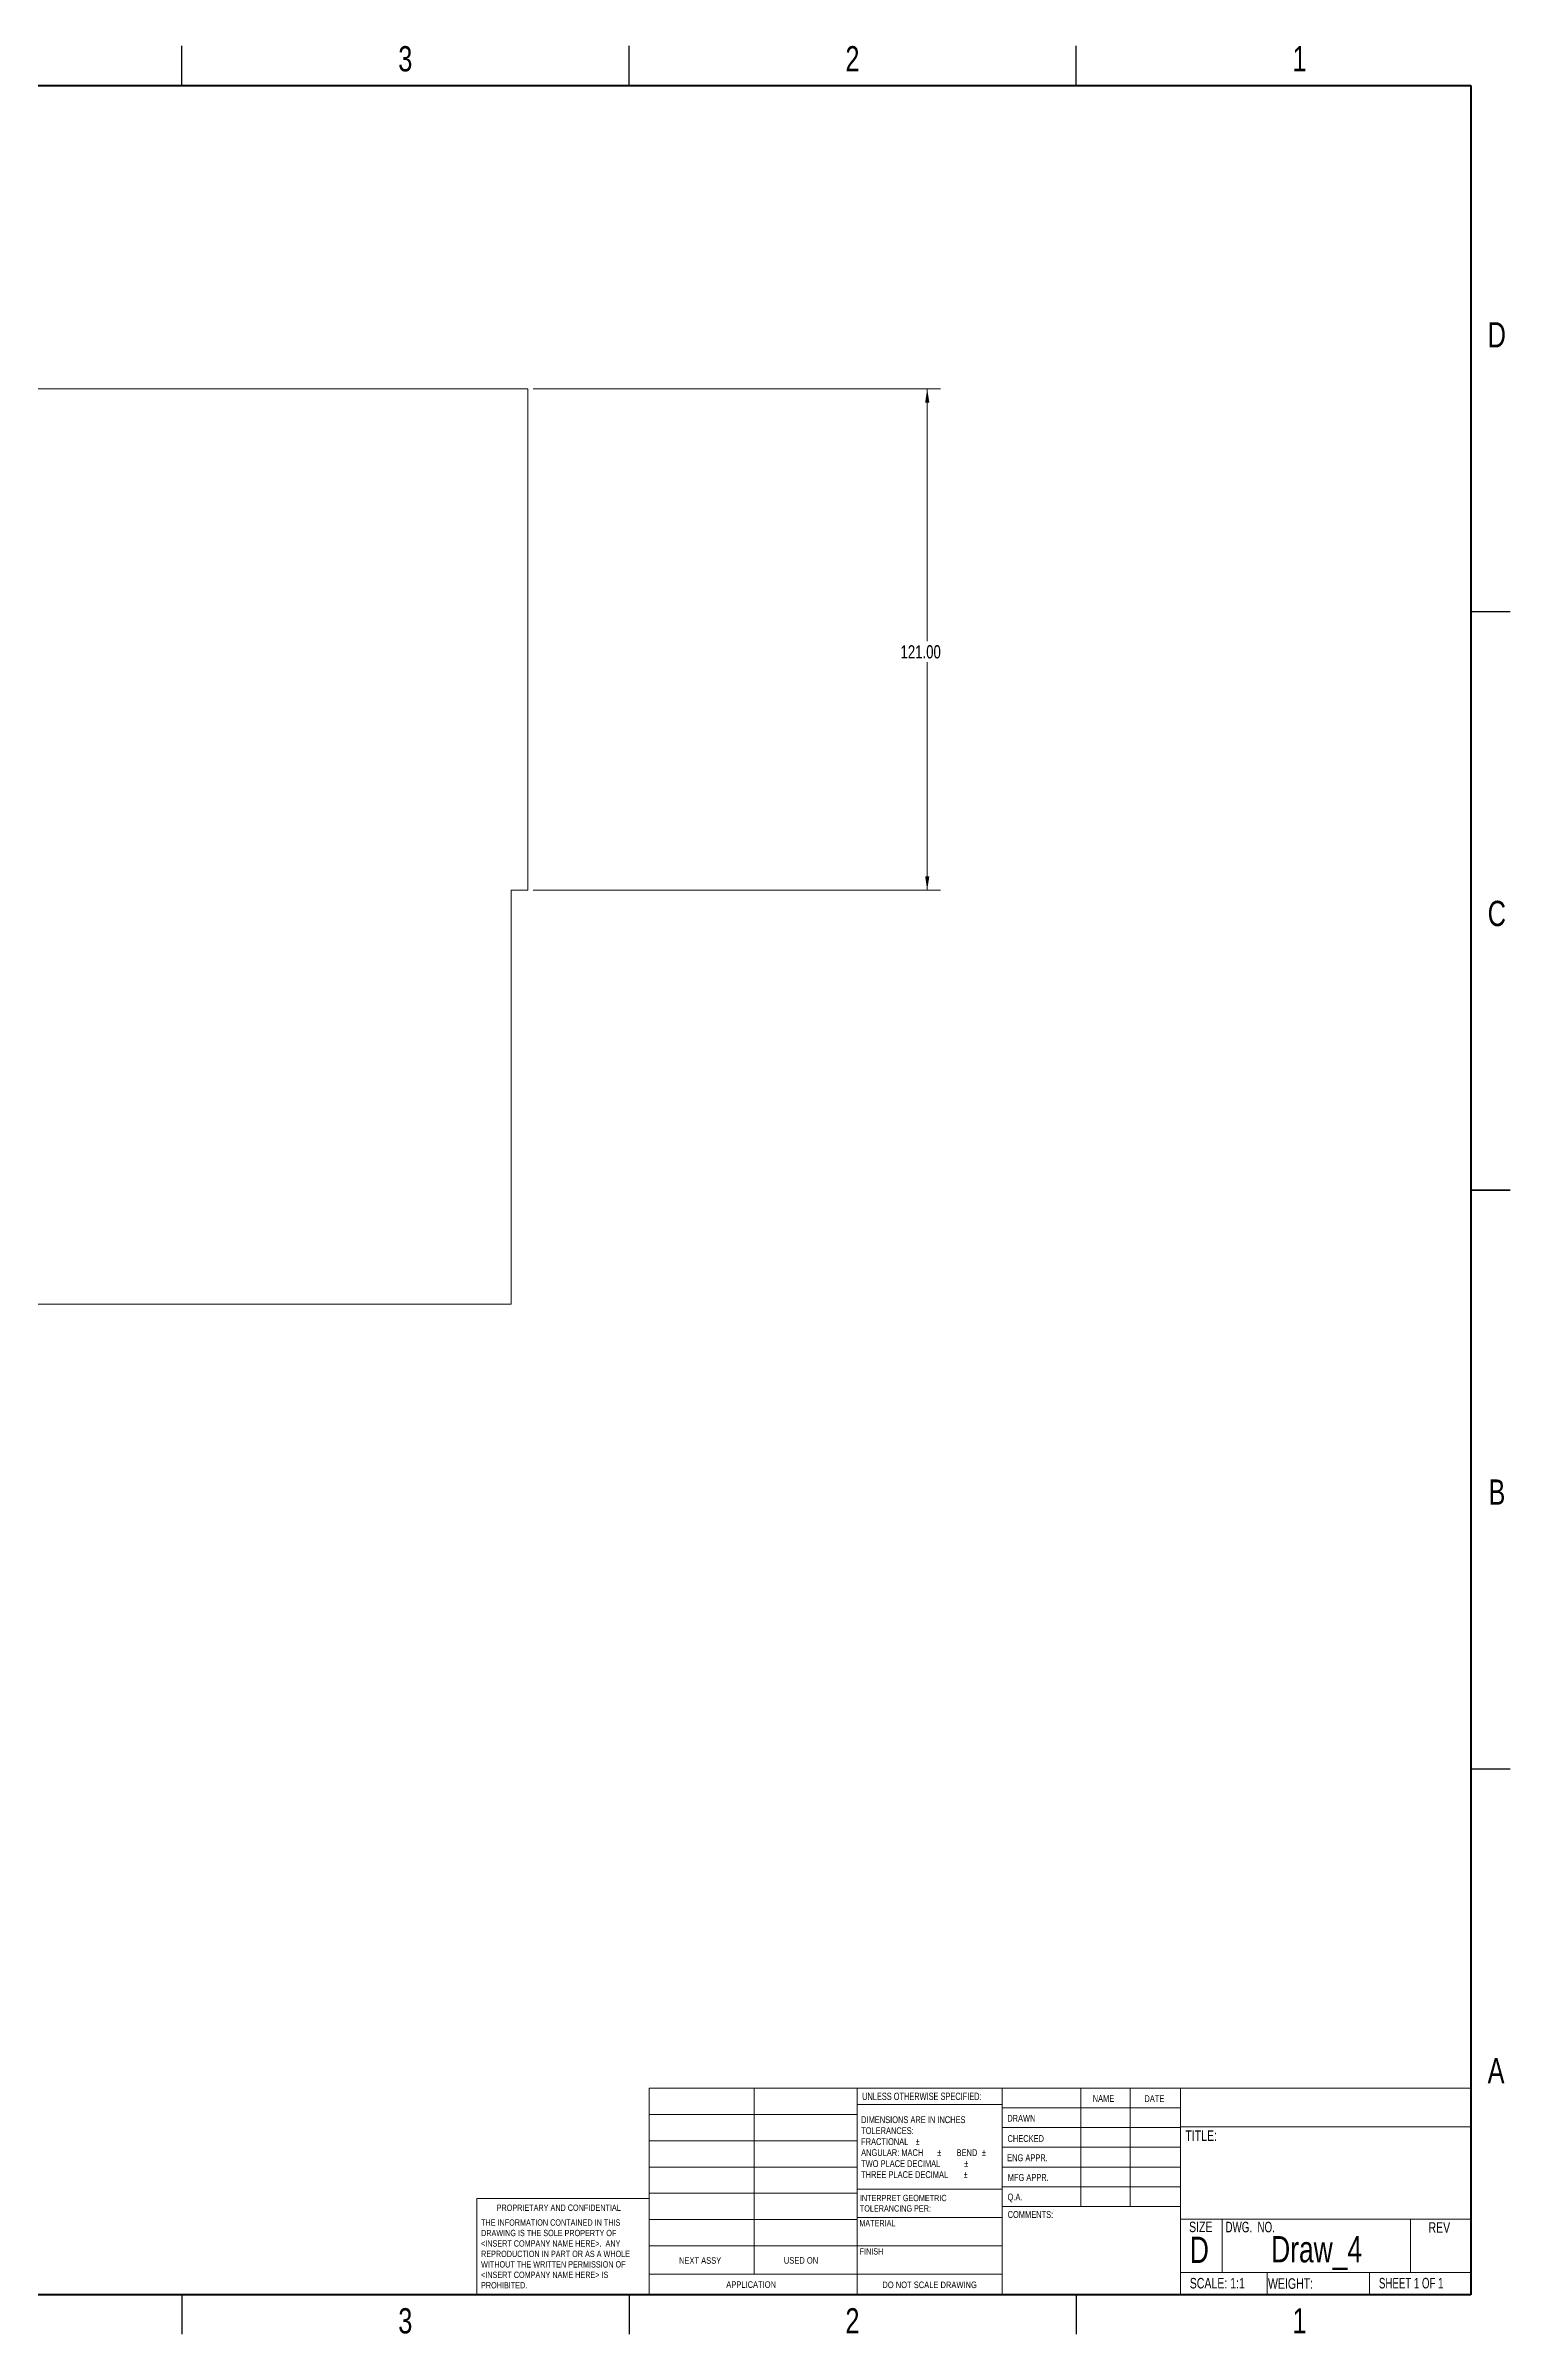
# Model space of a CAD drawing. Header units: millimetres. Extents: x 0 to 860, y 0 to 556.
# Drawn here: x 507 to 860, y 3 to 556 of the extents above; entities that cross this region are included whole.
import ezdxf

# ---------------------------------------------------------------- set-up
doc = ezdxf.new("R2010")
doc.units = ezdxf.units.MM
doc.styles.add('SLDTEXTSTYLE0', font='TXT', dxfattribs={"width": 0.75})
doc.styles.add('SLDTEXTSTYLE1', font='TXT', dxfattribs={"width": 0.6875})
doc.styles.add('SLDTEXTSTYLE2', font='TXT', dxfattribs={"width": 0.694444})
doc.dimstyles.new('SLDDIMSTYLE0', dxfattribs={"dimtxt": 3.175, "dimasz": 3.302, "dimexe": 0, "dimexo": 0.0625, "dimgap": 0.79375, "dimtad": 0, "dimtih": 1, "dimtoh": 1, "dimrnd": 1e-09, "dimzin": 4, "dimdsep": 46, "dimtxsty": 'SLDTEXTSTYLE0', "dimsah": 1, "dimcen": 0.09, "dimadec": 0, "dimazin": 1, "dimtfac": 1, "dimtofl": 0, "dimtmove": 0, "dimatfit": 3, "dimfxl": 1, "dimfrac": 2, "dimtolj": 1, "dimtzin": 12, "dimarcsym": 0})

# ---------------------------------------------------------------- blocks, each defined once
blk = doc.blocks.new('_D')
at = {"color": 7, "linetype": 'Continuous', "lineweight": 0}
for p, q in [((624.53, 472.84), (722.85, 472.84)), ((719.67, 472.84), (719.67, 411.88)), ((719.67, 351.84), (719.67, 406.84)), ((624.53, 351.84), (722.85, 351.84))]:
    blk.add_line(p, q, dxfattribs=at)
at = {"color": 7, "linetype": 'Continuous', "lineweight": 18}
for points in [[(719.67, 472.84), (719.17, 469.53), (720.18, 469.53)], [(719.67, 351.84), (720.18, 355.14), (719.17, 355.14)]]:
    blk.add_solid(points, dxfattribs=at)
at = {"color": 7, "linetype": 'Continuous', "lineweight": 18, "insert": (713.22, 410.93), "char_height": 3.175, "attachment_point": 1, "style": 'SLDTEXTSTYLE0'}
blk.add_mtext('121.00', dxfattribs=at)

msp = doc.modelspace()

# ---------------------------------------------------------------- linework, layer by layer
at = {"color": 7, "linetype": 'Continuous', "lineweight": 25}
for p, q in [((539.75, 546.1), (539.75, 555.625)), ((647.7, 546.1), (647.7, 555.625)), ((755.65, 546.1), (755.65, 555.625)), ((850.9, 419.1), (860.425, 419.1)), ((860.425, 279.4), (850.9, 279.4)), ((850.9, 279.4), (860.425, 279.4)), ((850.9, 139.7), (860.425, 139.7)), ((539.75, 12.7), (539.75, 3.175)), ((647.7, 12.7), (647.7, 3.175)), ((755.65, 12.7), (755.65, 3.175))]:
    msp.add_line(p, q, dxfattribs=at)
at = {"color": 7, "linetype": 'Continuous', "lineweight": 50}
for p, q in [((12.7, 546.1), (850.9, 546.1)), ((850.9, 546.1), (850.9, 12.7)), ((850.9, 12.7), (12.7, 12.7))]:
    msp.add_line(p, q, dxfattribs=at)
at = {"color": 7, "linetype": 'Continuous', "lineweight": 18}
for p, q in [((623.261, 472.836), (498.261, 472.836)), ((623.261, 351.836), (623.261, 472.836)), ((619.261, 251.836), (619.261, 351.836)), ((619.261, 351.836), (623.261, 351.836)), ((177.261, 251.836), (619.261, 251.836)), ((652.554, 62.594), (850.9, 62.594)), ((652.554, 12.7), (652.554, 62.594)), ((677.903, 62.594), (677.903, 17.685)), ((702.774, 12.7), (702.774, 62.594)), ((737.748, 62.594), (737.748, 12.7)), ((756.76, 62.594), (756.76, 34.019)), ((768.661, 62.594), (768.661, 34.019)), ((780.829, 62.594), (780.829, 12.7)), ((652.554, 56.244), (702.774, 56.244)), ((737.748, 58.674), (702.774, 58.674)), ((737.748, 57.832), (780.829, 57.832)), ((652.554, 49.894), (702.774, 49.894)), ((737.748, 53.069), (780.829, 53.069)), ((780.829, 53.269), (850.9, 53.269)), ((737.748, 48.307), (780.829, 48.307)), ((652.554, 43.544), (702.774, 43.544)), ((780.829, 43.544), (737.748, 43.544)), ((780.829, 38.782), (737.748, 38.782)), ((610.969, 12.7), (610.969, 35.924)), ((652.554, 35.924), (610.969, 35.924)), ((652.554, 37.194), (702.774, 37.194)), ((702.774, 38.195), (737.863, 38.195)), ((780.829, 34.019), (737.863, 34.019)), ((652.554, 30.844), (702.774, 30.844)), ((702.774, 31.337), (737.863, 31.337)), ((780.829, 30.985), (850.9, 30.985)), ((790.875, 30.985), (790.875, 18.107)), ((836.373, 30.985), (836.373, 18.107)), ((652.554, 24.494), (702.774, 24.494)), ((702.774, 24.479), (737.748, 24.479)), ((652.554, 17.685), (737.748, 17.685)), ((780.829, 18.107), (850.9, 18.107)), ((801.736, 18.107), (801.736, 12.7)), ((826.423, 18.107), (826.423, 12.7))]:
    msp.add_line(p, q, dxfattribs=at)

# ---------------------------------------------------------------- texts
at = {"color": 7, "linetype": 'Continuous', "lineweight": 0}
for s, insert, char_height, attachment_point, style in [('3', (593.664, 555.564), 6.096, 2, 'SLDTEXTSTYLE0'), ('2', (701.614, 555.564), 6.096, 2, 'SLDTEXTSTYLE0'), ('1', (809.564, 555.564), 6.096, 2, 'SLDTEXTSTYLE0'), ('D', (857.18, 488.926), 6.096, 2, 'SLDTEXTSTYLE0'), ('C', (857.187, 349.226), 6.096, 2, 'SLDTEXTSTYLE0'), ('B', (857.203, 209.526), 6.096, 2, 'SLDTEXTSTYLE0'), ('A', (857.007, 69.826), 6.096, 2, 'SLDTEXTSTYLE0'), ('UNLESS OTHERWISE SPECIFIED:', (703.958, 61.499), 1.778, 1, 'SLDTEXTSTYLE0'), ('NAME', (759.624, 60.923), 1.651, 1, 'SLDTEXTSTYLE0'), ('DATE', (772.115, 60.879), 1.651, 1, 'SLDTEXTSTYLE0'), ('DIMENSIONS ARE IN INCHES', (703.717, 55.794), 1.651, 1, 'SLDTEXTSTYLE0'), ('DRAWN', (738.997, 56.123), 1.651, 1, 'SLDTEXTSTYLE0'), ('TOLERANCES:', (703.717, 53.143), 1.651, 1, 'SLDTEXTSTYLE0'), ('FRACTIONAL', (703.717, 50.492), 1.651, 1, 'SLDTEXTSTYLE0'), ('%%p', (716.864, 50.492), 1.651, 1, 'SLDTEXTSTYLE0'), ('CHECKED', (739.051, 51.237), 1.651, 1, 'SLDTEXTSTYLE0'), ('TITLE:', (781.993, 52.393), 2.54, 1, 'SLDTEXTSTYLE0'), ('ANGULAR: MACH', (703.717, 47.841), 1.651, 1, 'SLDTEXTSTYLE0'), ('TWO PLACE DECIMAL', (703.717, 45.19), 1.651, 1, 'SLDTEXTSTYLE0'), ('%%p', (722.091, 47.841), 1.651, 1, 'SLDTEXTSTYLE0'), ('BEND', (726.759, 47.841), 1.651, 1, 'SLDTEXTSTYLE0'), ('%%p', (728.595, 45.19), 1.651, 1, 'SLDTEXTSTYLE0'), ('%%p', (732.873, 47.841), 1.651, 1, 'SLDTEXTSTYLE0'), ('ENG APPR.', (738.977, 46.601), 1.651, 1, 'SLDTEXTSTYLE0'), ('THREE PLACE DECIMAL', (703.717, 42.539), 1.651, 1, 'SLDTEXTSTYLE0'), ('%%p', (728.452, 42.539), 1.651, 1, 'SLDTEXTSTYLE0'), ('MFG APPR.', (739.103, 41.845), 1.651, 1, 'SLDTEXTSTYLE0'), ('PROPRIETARY AND CONFIDENTIAL', (615.73, 34.483), 1.524, 1, 'SLDTEXTSTYLE0'), ('TOLERANCING PER:', (703.409, 34.304), 1.524, 1, 'SLDTEXTSTYLE0'), ('INTERPRET GEOMETRIC', (703.409, 36.828), 1.524, 1, 'SLDTEXTSTYLE0'), ('Q.A.', (739.062, 37.123), 1.651, 1, 'SLDTEXTSTYLE0'), ('THE INFORMATION CONTAINED IN THIS', (611.954, 30.902), 1.524, 1, 'SLDTEXTSTYLE0'), ('DRAWING IS THE SOLE PROPERTY OF', (611.954, 28.378), 1.524, 1, 'SLDTEXTSTYLE0'), ('MATERIAL', (703.28, 30.753), 1.524, 1, 'SLDTEXTSTYLE0'), ('COMMENTS:', (739.084, 32.909), 1.651, 1, 'SLDTEXTSTYLE0'), ('SIZE', (782.88, 30.358), 2.54, 1, 'SLDTEXTSTYLE0'), ('DWG.  NO.', (791.681, 30.323), 2.54, 1, 'SLDTEXTSTYLE2'), ('REV', (840.685, 30.223), 2.54, 1, 'SLDTEXTSTYLE0'), ('<INSERT COMPANY NAME HERE>.  ANY', (611.954, 25.854), 1.524, 1, 'SLDTEXTSTYLE0'), ('REPRODUCTION IN PART OR AS A WHOLE', (611.954, 23.33), 1.524, 1, 'SLDTEXTSTYLE0'), ('FINISH', (703.35, 23.938), 1.524, 1, 'SLDTEXTSTYLE0'), ('D', (783.08, 26.724), 6.35, 1, 'SLDTEXTSTYLE0'), ('Draw_4', (813.68, 26.873), 6.35, 2, 'SLDTEXTSTYLE0'), ('WITHOUT THE WRITTEN PERMISSION OF', (611.954, 20.806), 1.524, 1, 'SLDTEXTSTYLE0'), ('<INSERT COMPANY NAME HERE> IS', (611.954, 18.282), 1.524, 1, 'SLDTEXTSTYLE0'), ('NEXT ASSY', (659.742, 21.771), 1.5875, 1, 'SLDTEXTSTYLE0'), ('USED ON', (685.054, 21.798), 1.5875, 1, 'SLDTEXTSTYLE0'), ('SCALE: 1:1', (783.049, 16.765), 2.54, 1, 'SLDTEXTSTYLE0'), ('WEIGHT:', (801.94, 16.678), 2.54, 1, 'SLDTEXTSTYLE0'), ('SHEET 1 OF 1', (828.731, 16.773), 2.54, 1, 'SLDTEXTSTYLE1'), ('PROHIBITED.', (611.954, 15.758), 1.524, 1, 'SLDTEXTSTYLE0'), ('APPLICATION', (671.15, 15.95), 1.5875, 1, 'SLDTEXTSTYLE0'), ('DO NOT SCALE DRAWING', (720.254, 15.895), 1.5875, 2, 'SLDTEXTSTYLE0'), ('3', (593.664, 9.464), 6.096, 2, 'SLDTEXTSTYLE0'), ('2', (701.614, 9.464), 6.096, 2, 'SLDTEXTSTYLE0'), ('1', (809.564, 9.464), 6.096, 2, 'SLDTEXTSTYLE0')]:
    msp.add_mtext(s, dxfattribs=dict(at, insert=insert, char_height=char_height, attachment_point=attachment_point, style=style))

# ---------------------------------------------------------------- dimensions: what is measured, and where the dimension line sits
at = {"color": 7, "linetype": 'Continuous', "lineweight": 18}
dim = msp.add_linear_dim(base=(719.673, 472.836), p1=(623.261, 351.836), p2=(623.261, 472.836), angle=90, dimstyle='SLDDIMSTYLE0', dxfattribs=at)
dim.commit()
dim.dimension.update_dxf_attribs({"geometry": '_D', "text_midpoint": (719.673, 409.362), "dimtype": 160})

doc.saveas('drawing.dxf')
